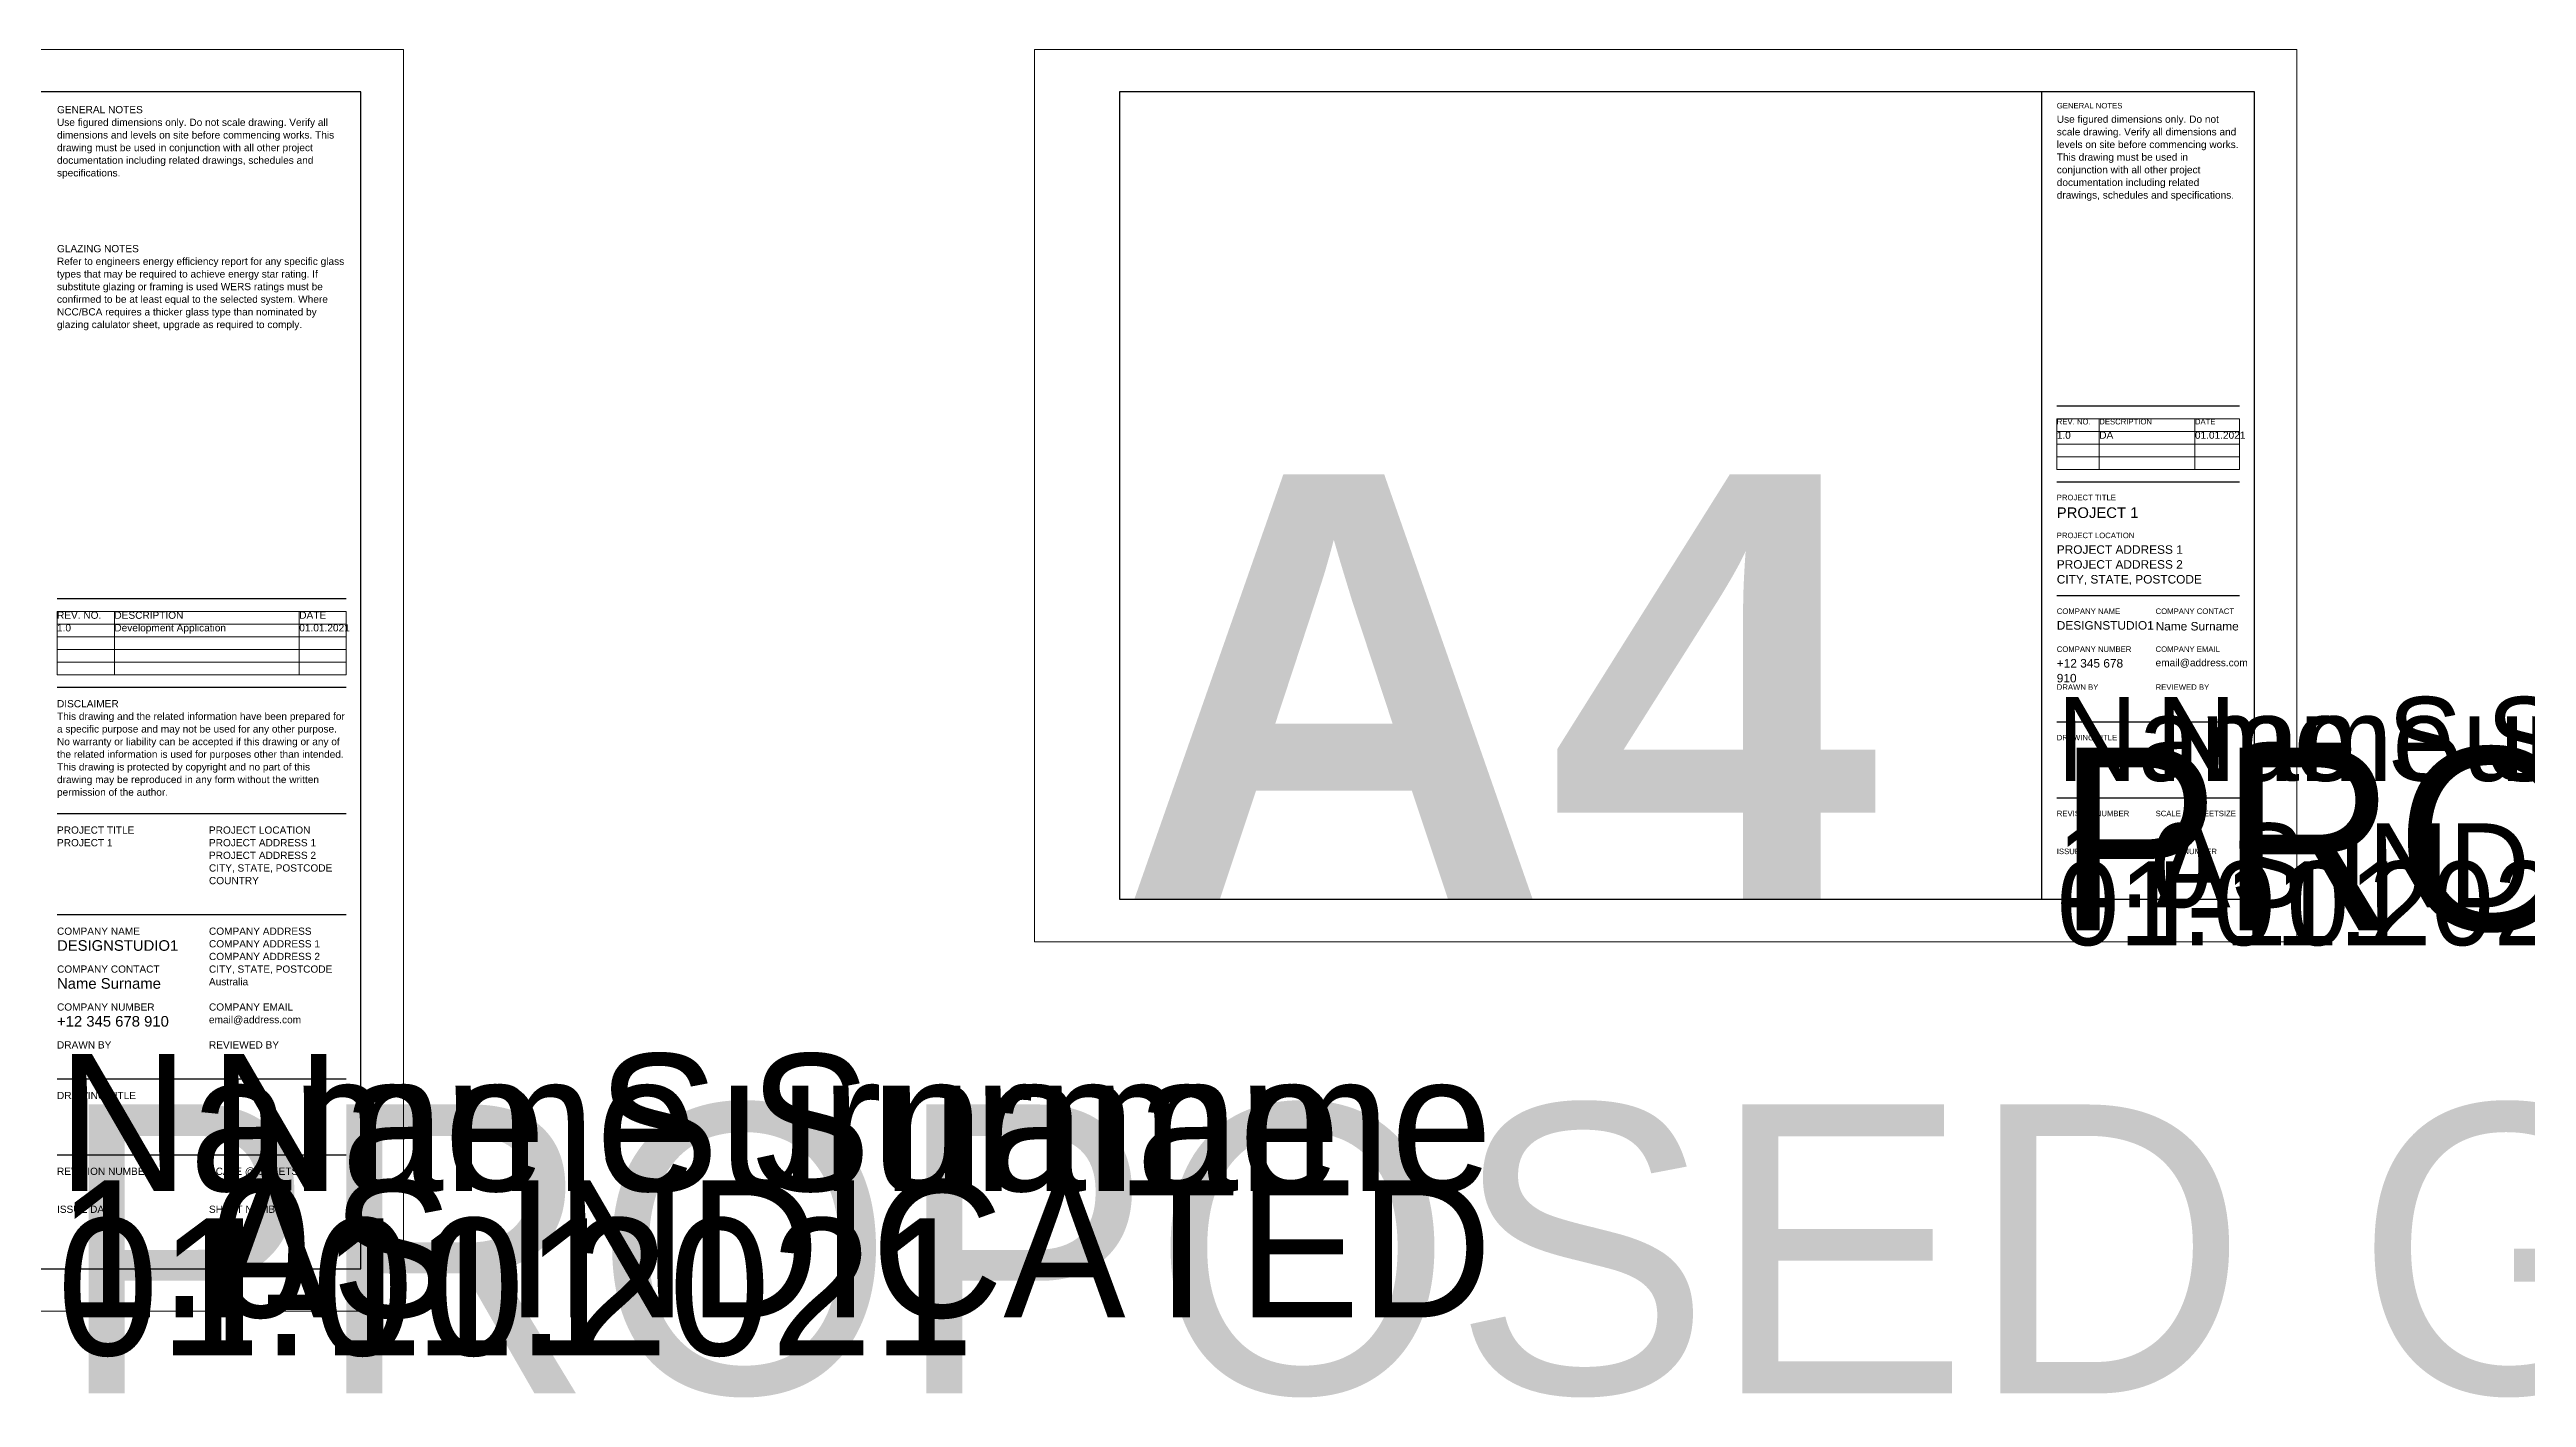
# Model space of a CAD drawing. Header units: millimetres. Extents: x 6670 to 127750, y 41694 to 79093.
# Drawn here: x 109904 to 110487, y 60626 to 60944 of the extents above; entities that cross this region are included whole.
import ezdxf
from ezdxf.enums import TextEntityAlignment as Align

# ---------------------------------------------------------------- set-up
doc = ezdxf.new("R2018")
doc.units = ezdxf.units.MM
doc.header["$LTSCALE"] = 1000
doc.layers.add('I-Z_20_10_90-TEXT', color=7, linetype='Continuous', lineweight=13)
doc.layers.add('I-Z_30_90_00-SCHEDULES', color=7, linetype='Continuous', lineweight=13)
doc.styles.add('1.7mm BOLD', font='HelveticaNowDisplay-Bold.ttf', dxfattribs={"height": 1.7})
doc.styles.add('1.7mm REGULAR', font='HelveticaNowDisplay-Regular.ttf', dxfattribs={"height": 1.7})
doc.styles.add('1.7mm THIN', font='HelveticaNowDisplay-Thin.ttf', dxfattribs={"height": 1.7})
doc.styles.add('2.5mm REGULAR', font='HelveticaNowDisplay-Regular.ttf', dxfattribs={"height": 2.5})
doc.styles.get("Standard").update_dxf_attribs({"font": 'arial.ttf'})

# ---------------------------------------------------------------- blocks, each defined once
blk = doc.blocks.new('*T157')
at = {"layer": 'Defpoints', "color": 8, "linetype": 'ByBlock', "lineweight": 0, "transparency": 16777216}
for p, q in [((0, 0), (68, 0)), ((0, 0), (0, -14.87)), ((13.5, 0), (13.5, -14.87)), ((57, 0), (57, -14.87)), ((68, 0), (68, -14.87)), ((0, -2.97), (68, -2.97)), ((0, -5.95), (68, -5.95)), ((0, -8.92), (68, -8.92)), ((0, -11.9), (68, -11.9)), ((0, -14.87), (68, -14.87))]:
    blk.add_line(p, q, dxfattribs=at)
at = {"layer": 'I-Z_30_90_00-SCHEDULES', "color": 0, "linetype": 'ByBlock', "lineweight": -2, "transparency": 16777216, "char_height": 1.7, "attachment_point": 1}
for s, insert, width, style in [('REV. NO.', (0, 0), 13.5, '1.7mm THIN'), ('DESCRIPTION', (13.5, 0), 43.5, '1.7mm THIN'), ('DATE', (57, 0), 11, '1.7mm THIN'), ('1.0', (0, -2.97), 13.5, '1.7mm REGULAR'), ('Development Application', (13.5, -2.97), 43.5, '1.7mm REGULAR'), ('01.01.2021', (57, -2.97), 11, '1.7mm REGULAR')]:
    blk.add_mtext(s, dxfattribs=dict(at, insert=insert, width=width, style=style))
blk = doc.blocks.new('TITLEBLOCK_A3')
at = {"color": 0, "linetype": 'ByBlock', "lineweight": -2, "transparency": 16777216}
for p, q in [((406.5, 167.67), (338.5, 167.67)), ((406.5, 146.85), (338.5, 146.85)), ((406.5, 117.1), (338.5, 117.1)), ((406.5, 93.3), (338.5, 93.3)), ((406.5, 54.62), (338.5, 54.62)), ((406.5, 36.77), (338.5, 36.77))]:
    blk.add_line(p, q, dxfattribs=at)
at = {"color": 0, "linetype": 'ByBlock', "lineweight": 0, "transparency": 16777216}
blk.add_lwpolyline([(0, 297), (420, 297), (420, 0), (0, 0)], close=True, dxfattribs=at)
at = {"color": 0, "linetype": 'ByBlock', "lineweight": -2, "transparency": 16777216}
blk.add_lwpolyline([(20, 10), (410, 10), (410, 287), (20, 287)], close=True, dxfattribs=at)
blk.add_blockref('*T157', (338.5, 164.7))
at = {"layer": 'I-Z_20_10_90-TEXT', "attachment_point": 1, "line_spacing_factor": 1.05}
for s, insert, char_height, width, style in [('Use figured dimensions only. Do not scale drawing. Verify all dimensions and levels on site before commencing works. This drawing must be used in conjunction with all other project documentation including related drawings, schedules and specifications.', (338.5, 280.72), 1.7, 68, '1.7mm REGULAR'), ('GENERAL NOTES', (338.5, 283.7), 1.7, 68, '1.7mm THIN'), ('This drawing and the related information have been prepared for a specific purpose and may not be used for any other purpose. No warranty or liability can be accepted if this drawing or any of the related information is used for purposes other than intended. This drawing is protected by copyright and no part of this drawing may be reproduced in any form without the written permission of the author.', (338.5, 140.9), 1.7, 68, '1.7mm REGULAR'), ('DISCLAIMER', (338.5, 143.87), 1.7, 32.25, '1.7mm THIN'), ('PROJECT TITLE', (338.5, 114.12), 1.7, 32.25, '1.7mm THIN'), ('PROJECT 1', (338.5, 111.15), 1.7, 32.25, '1.7mm REGULAR'), ('PROJECT ADDRESS 1\\PPROJECT ADDRESS 2\\PCITY, STATE, POSTCODE\\PCOUNTRY', (374.25, 111.15), 1.7, 27.5, '1.7mm REGULAR'), ('PROJECT LOCATION', (374.25, 114.12), 1.7, 27.5, '1.7mm THIN'), ('COMPANY NAME', (338.5, 90.32), 1.7, 32.25, '1.7mm THIN'), ('COMPANY ADDRESS', (374.25, 90.32), 1.7, 32.25, '1.7mm THIN'), ('DESIGNSTUDIO1', (338.5, 87.35), 2.5, 32.25, '2.5mm REGULAR'), ('COMPANY ADDRESS 1\\PCOMPANY ADDRESS 2\\PCITY, STATE, POSTCODE\\PAustralia', (374.25, 87.35), 1.7, 32.25, '1.7mm REGULAR'), ('COMPANY CONTACT', (338.5, 81.4), 1.7, 32.25, '1.7mm THIN'), ('Name Surname', (338.5, 78.42), 2.5, 32.25, '2.5mm REGULAR'), ('COMPANY NUMBER', (338.5, 72.47), 1.7, 29, '1.7mm THIN'), ('COMPANY EMAIL', (374.25, 72.47), 1.7, 32.25, '1.7mm THIN'), ('+12 345 678 910', (338.5, 69.5), 2.5, 27.5, '2.5mm REGULAR'), ('email@address.com', (374.25, 69.5), 1.7, 32.25, '1.7mm REGULAR'), ('DRAWN BY', (338.5, 63.55), 1.7, 29, '1.7mm THIN'), ('REVIEWED BY', (374.25, 63.55), 1.7, 32.25, '1.7mm THIN'), ('DRAWING TITLE', (338.5, 51.65), 1.7, 32.25, '1.7mm THIN'), ('REVISION NUMBER', (338.5, 33.8), 1.7, 32.25, '1.7mm THIN'), ('SCALE @ SHEETSIZE', (374.25, 33.8), 1.7, 32.25, '1.7mm THIN'), ('ISSUE DATE', (338.5, 24.87), 1.7, 32.25, '1.7mm THIN'), ('SHEET NUMBER', (374.25, 24.87), 1.7, 32.25, '1.7mm THIN')]:
    blk.add_mtext(s, dxfattribs=dict(at, insert=insert, char_height=char_height, width=width, style=style))
at = {"layer": 'I-Z_20_10_90-TEXT', "lineweight": 30, "flags": 104}
for tag, height, p in [('DRAWNBY', 2.5, (338.5, 60.57)), ('REVIEWEDBY', 2.5, (374.25, 60.57)), ('DRAWINGTITLE', 3.5, (338.5, 48.67)), ('SHEETNUMBER', 2.5, (338.5, 30.82)), ('SCALEATSHEETSIZE', 2.5, (374.25, 30.82)), ('ISSUEDATE', 3.5, (338.5, 21.9)), ('SHEETNUMBER', 7.5, (374.25, 21.9))]:
    blk.add_attdef(tag, text='', height=height, dxfattribs=at).set_placement(p, align=Align.TOP_LEFT)
blk = doc.blocks.new('*T156')
at = {"layer": 'Defpoints', "color": 8, "linetype": 'ByBlock', "lineweight": 0, "transparency": 16777216}
for p, q in [((0, 0), (43, 0)), ((0, 0), (0, -11.9)), ((10, 0), (10, -11.9)), ((32.5, 0), (32.5, -11.9)), ((43, 0), (43, -11.9)), ((0, -2.975), (43, -2.975)), ((0, -5.95), (43, -5.95)), ((0, -8.925), (43, -8.925)), ((0, -11.9), (43, -11.9))]:
    blk.add_line(p, q, dxfattribs=at)
at = {"layer": 'I-Z_30_90_00-SCHEDULES', "color": 0, "linetype": 'ByBlock', "lineweight": -2, "transparency": 16777216, "attachment_point": 1}
for s, insert, char_height, width, style in [('REV. NO.', (0, 0), 1.3, 10, '1.7mm THIN'), ('DESCRIPTION', (10, 0), 1.3, 22.5, '1.7mm THIN'), ('DATE', (32.5, 0), 1.3, 10.5, '1.7mm THIN'), ('1.0', (0, -2.975), 1.7, 10, '1.7mm REGULAR'), ('DA', (10, -2.975), 1.7, 22.5, '1.7mm REGULAR'), ('01.01.2021', (32.5, -2.975), 1.7, 10.5, '1.7mm REGULAR')]:
    blk.add_mtext(s, dxfattribs=dict(at, insert=insert, char_height=char_height, width=width, style=style))
blk = doc.blocks.new('TITLEBLOCK_A4')
at = {"color": 0, "linetype": 'ByBlock', "lineweight": -2, "transparency": 16777216}
for p, q in [((237, 10), (237, 200)), ((283.5, 126.03), (240.5, 126.03)), ((283.5, 108.18), (240.5, 108.18)), ((283.5, 81.4), (240.5, 81.4)), ((283.5, 51.65), (240.5, 51.65)), ((283.5, 33.8), (240.5, 33.8))]:
    blk.add_line(p, q, dxfattribs=at)
at = {"color": 0, "linetype": 'ByBlock', "lineweight": 0, "transparency": 16777216}
blk.add_lwpolyline([(0, 210), (297, 210), (297, 0), (0, 0)], close=True, dxfattribs=at)
at = {"color": 0, "linetype": 'ByBlock', "lineweight": -2, "transparency": 16777216}
blk.add_lwpolyline([(20, 10), (287, 10), (287, 200), (20, 200)], close=True, dxfattribs=at)
blk.add_blockref('*T156', (240.5, 123.05))
at = {"layer": 'Defpoints', "transparency": 33554457, "insert": (20, 10), "char_height": 100, "width": 216.997, "attachment_point": 7, "line_spacing_factor": 1.05, "style": '1.7mm BOLD'}
blk.add_mtext('A4', dxfattribs=at)
at = {"layer": 'I-Z_20_10_90-TEXT', "attachment_point": 1, "line_spacing_factor": 1.05}
for s, insert, char_height, width, style in [('Use figured dimensions only. Do not scale drawing. Verify all dimensions and levels on site before commencing works. This drawing must be used in conjunction with all other project documentation including related drawings, schedules and specifications.', (240.5, 194.45), 1.7, 43, '1.7mm REGULAR'), ('GENERAL NOTES', (240.5, 197.43), 1.3, 43, '1.7mm THIN'), ('PROJECT TITLE', (240.5, 105.2), 1.3, 19.75, '1.7mm THIN'), ('PROJECT 1', (240.5, 102.23), 2.5, 43, '2.5mm REGULAR'), ('PROJECT ADDRESS 1\\PPROJECT ADDRESS 2\\PCITY, STATE, POSTCODE', (240.5, 93.3), 2, 43, '1.7mm REGULAR'), ('PROJECT LOCATION', (240.5, 96.28), 1.3, 19.75, '1.7mm THIN'), ('COMPANY NAME', (240.5, 78.43), 1.3, 19.75, '1.7mm THIN'), ('COMPANY CONTACT', (263.75, 78.43), 1.3, 19.75, '1.7mm THIN'), ('DESIGNSTUDIO1', (240.5, 75.45), 2, 19.75, '1.7mm REGULAR'), ('Name Surname', (263.75, 75.25), 2, 19.75, '1.7mm REGULAR'), ('COMPANY NUMBER', (240.5, 69.5), 1.3, 19.75, '1.7mm THIN'), ('+12 345 678 910', (240.5, 66.53), 2, 19.75, '1.7mm REGULAR'), ('COMPANY EMAIL', (263.75, 69.5), 1.3, 19.75, '1.7mm THIN'), ('email@address.com', (263.75, 66.53), 1.7, 19.75, '1.7mm REGULAR'), ('DRAWN BY', (240.5, 60.58), 1.3, 19.75, '1.7mm THIN'), ('REVIEWED BY', (263.75, 60.58), 1.3, 19.75, '1.7mm THIN'), ('DRAWING TITLE', (240.5, 48.68), 1.3, 19.75, '1.7mm THIN'), ('REVISION NUMBER', (240.5, 30.83), 1.3, 19.75, '1.7mm THIN'), ('SCALE @ SHEETSIZE', (263.75, 30.83), 1.3, 19.75, '1.7mm THIN'), ('ISSUE DATE', (240.5, 21.9), 1.3, 19.75, '1.7mm THIN'), ('SHEET NUMBER', (263.75, 21.9), 1.3, 19.75, '1.7mm THIN')]:
    blk.add_mtext(s, dxfattribs=dict(at, insert=insert, char_height=char_height, width=width, style=style))
at = {"layer": 'I-Z_20_10_90-TEXT', "lineweight": 30, "flags": 104}
for tag, height, p in [('DRAWNBY', 2, (240.5, 57.6)), ('REVIEWEDBY', 2, (263.75, 57.6)), ('DRAWINGTITLE', 2.5, (240.5, 45.7)), ('REVISIONNUMBER', 2.5, (240.5, 27.85)), ('SCALEATSHEETSIZE', 2, (263.75, 27.85)), ('ISSUEDATE', 2.5, (240.5, 18.93)), ('SHEETNUMBER', 5, (263.75, 18.93))]:
    blk.add_attdef(tag, text='', height=height, dxfattribs=at).set_placement(p, align=Align.TOP_LEFT)

msp = doc.modelspace()

# ---------------------------------------------------------------- block references
ref = msp.add_blockref('TITLEBLOCK_A3', (109567.37, 60646.69))
lines = msp.add_mtext('I-101', dxfattribs={"layer": 'I-Z_20_10_90-TEXT', "insert": (109941.61, 60668.59), "char_height": 32.25, "attachment_point": 1})
ref.add_attrib('SHEETNUMBER', '', (109941.61, 60668.59), dxfattribs={"flags": 104}).embed_mtext(lines)
lines = msp.add_mtext('01.01.2021', dxfattribs={"layer": 'I-Z_20_10_90-TEXT', "insert": (109905.86, 60668.59), "char_height": 32.25, "attachment_point": 1})
ref.add_attrib('ISSUEDATE', '', (109905.86, 60668.59), dxfattribs={"flags": 104}).embed_mtext(lines)
lines = msp.add_mtext('1.0', dxfattribs={"layer": 'I-Z_20_10_90-TEXT', "insert": (109905.86, 60677.52), "char_height": 32.25, "attachment_point": 1})
ref.add_attrib('SHEETNUMBER', '', (109905.86, 60677.52), dxfattribs={"flags": 104}).embed_mtext(lines)
lines = msp.add_mtext('AS INDICATED', dxfattribs={"layer": 'I-Z_20_10_90-TEXT', "insert": (109941.61, 60677.52), "char_height": 32.25, "attachment_point": 1})
ref.add_attrib('SCALEATSHEETSIZE', '', (109941.61, 60677.52), dxfattribs={"flags": 104}).embed_mtext(lines)
lines = msp.add_mtext('PROPOSED GROUND FLOOR PLAN', dxfattribs={"layer": 'I-Z_20_10_90-TEXT', "insert": (109905.86, 60695.37), "char_height": 68, "attachment_point": 1})
ref.add_attrib('DRAWINGTITLE', '', (109905.86, 60695.37), dxfattribs={"flags": 104}).embed_mtext(lines)
lines = msp.add_mtext('Name Surname', dxfattribs={"layer": 'I-Z_20_10_90-TEXT', "insert": (109905.86, 60707.27), "char_height": 32.25, "attachment_point": 1})
ref.add_attrib('DRAWNBY', '', (109905.86, 60707.27), dxfattribs={"flags": 104}).embed_mtext(lines)
lines = msp.add_mtext('Name Surname', dxfattribs={"layer": 'I-Z_20_10_90-TEXT', "insert": (109941.61, 60707.27), "char_height": 32.25, "attachment_point": 1})
ref.add_attrib('REVIEWEDBY', '', (109941.61, 60707.27), dxfattribs={"flags": 104}).embed_mtext(lines)
ref = msp.add_blockref('TITLEBLOCK_A4', (110135.86, 60733.69))
lines = msp.add_mtext('I-101', dxfattribs={"layer": 'I-Z_20_10_90-TEXT', "insert": (110399.61, 60752.61), "char_height": 19.75, "attachment_point": 1})
ref.add_attrib('SHEETNUMBER', '', (110399.61, 60752.61), dxfattribs={"flags": 104}).embed_mtext(lines)
lines = msp.add_mtext('01.01.2021', dxfattribs={"layer": 'I-Z_20_10_90-TEXT', "insert": (110376.36, 60752.61), "char_height": 19.75, "attachment_point": 1})
ref.add_attrib('ISSUEDATE', '', (110376.36, 60752.61), dxfattribs={"flags": 104}).embed_mtext(lines)
lines = msp.add_mtext('1.0', dxfattribs={"layer": 'I-Z_20_10_90-TEXT', "insert": (110376.36, 60761.54), "char_height": 19.75, "attachment_point": 1})
ref.add_attrib('REVISIONNUMBER', '', (110376.36, 60761.54), dxfattribs={"flags": 104}).embed_mtext(lines)
lines = msp.add_mtext('AS INDICATED', dxfattribs={"layer": 'I-Z_20_10_90-TEXT', "insert": (110399.61, 60761.54), "char_height": 19.75, "attachment_point": 1})
ref.add_attrib('SCALEATSHEETSIZE', '', (110399.61, 60761.54), dxfattribs={"flags": 104}).embed_mtext(lines)
lines = msp.add_mtext('PROPOSED GROUND FLOOR PLAN', dxfattribs={"layer": 'I-Z_20_10_90-TEXT', "insert": (110376.36, 60779.39), "char_height": 43, "attachment_point": 1})
ref.add_attrib('DRAWINGTITLE', '', (110376.36, 60779.39), dxfattribs={"flags": 104}).embed_mtext(lines)
lines = msp.add_mtext('Name Surname', dxfattribs={"layer": 'I-Z_20_10_90-TEXT', "insert": (110376.36, 60791.29), "char_height": 19.75, "attachment_point": 1})
ref.add_attrib('DRAWNBY', '', (110376.36, 60791.29), dxfattribs={"flags": 104}).embed_mtext(lines)
lines = msp.add_mtext('Name Surname', dxfattribs={"layer": 'I-Z_20_10_90-TEXT', "insert": (110399.61, 60791.29), "char_height": 19.75, "attachment_point": 1})
ref.add_attrib('REVIEWEDBY', '', (110399.61, 60791.29), dxfattribs={"flags": 104}).embed_mtext(lines)

# ---------------------------------------------------------------- texts
at = {"layer": 'I-Z_20_10_90-TEXT', "char_height": 1.7, "width": 68, "attachment_point": 1, "line_spacing_factor": 1.05}
for s, insert, style in [('GLAZING NOTES', (109905.86, 60897.67), '1.7mm THIN'), ('Refer to engineers energy efficiency report for any specific glass types that may be required to achieve energy star rating. If substitute glazing or framing is used WERS ratings must be confirmed to be at least equal to the selected system. Where NCC/BCA requires a thicker glass type than nominated by glazing calulator sheet, upgrade as required to comply.', (109905.86, 60894.69), '1.7mm REGULAR')]:
    msp.add_mtext(s, dxfattribs=dict(at, insert=insert, style=style))

doc.saveas('drawing.dxf')
